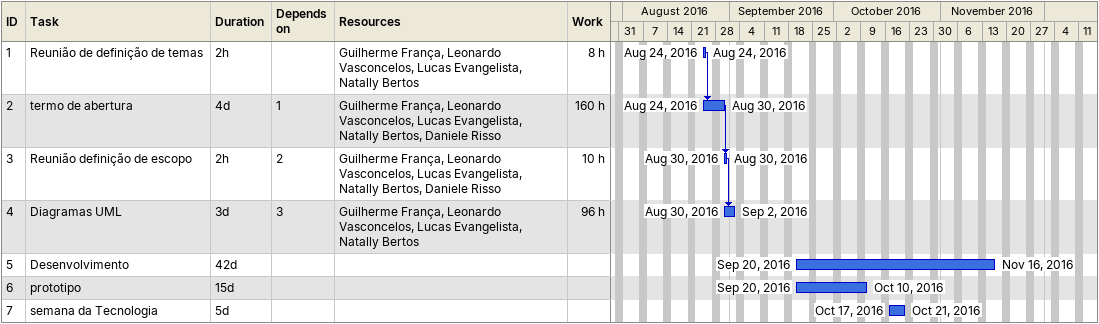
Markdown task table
| ID | Task | Duration | Start | Finish | Predecessors | Resources | Work (h) |
|---|---|---|---|---|---|---|---|
| 1 | Reunião de definição de temas | 2h | 2016-08-24 | 2016-08-24 |  | Guilherme França, Leonardo Vasconcelos, Lucas Evangelista, Natally Bertos | 8 |
| 2 | termo de abertura | 4d | 2016-08-24 | 2016-08-30 | 1 | Guilherme França, Leonardo Vasconcelos, Lucas Evangelista, Natally Bertos, Daniele Risso | 160 |
| 3 | Reunião definição de escopo | 2h | 2016-08-30 | 2016-08-30 | 2 | Guilherme França, Leonardo Vasconcelos, Lucas Evangelista, Natally Bertos, Daniele Risso | 10 |
| 4 | Diagramas UML | 3d | 2016-08-30 | 2016-09-02 | 3 | Guilherme França, Leonardo Vasconcelos, Lucas Evangelista, Natally Bertos | 96 |
| 5 | Desenvolvimento | 42d | 2016-09-20 | 2016-11-16 |  |  |  |
| 6 | prototipo | 15d | 2016-09-20 | 2016-10-10 |  |  |  |
| 7 | semana da Tecnologia | 5d | 2016-10-17 | 2016-10-21 |  |  |  |
